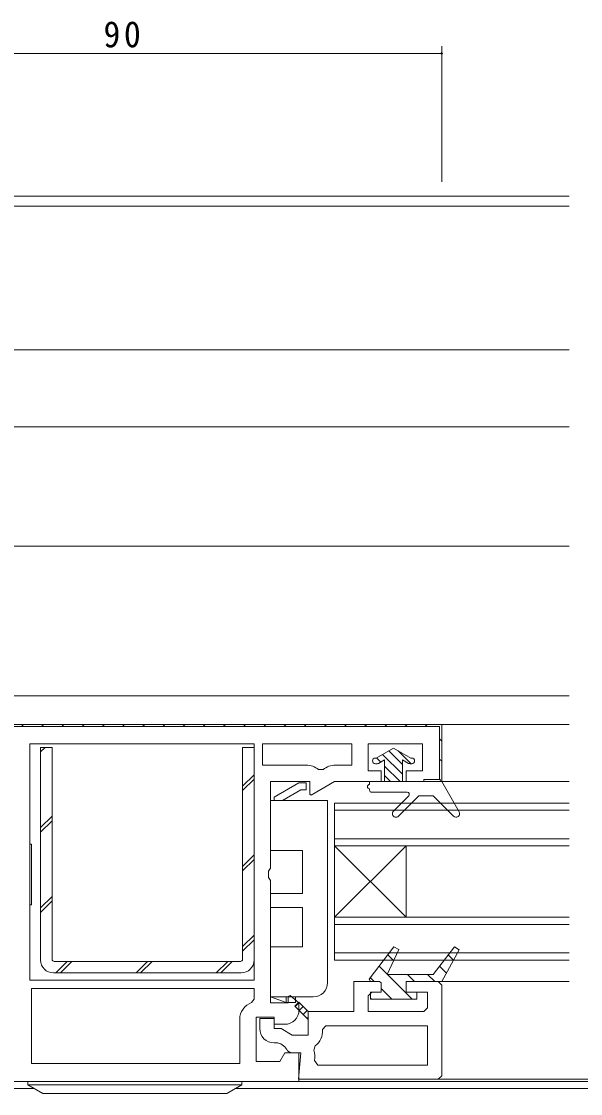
# Model space of a CAD drawing. Units: millimetres on the paper. Extents: x -420 to 373, y -297 to 267.
# Drawn here: x -81.7 to -3.4, y -193.4 to -43.2 of the extents above; entities that cross this region are included whole.
import ezdxf

# ---------------------------------------------------------------- set-up
doc = ezdxf.new("R2010")
doc.units = ezdxf.units.MM
for name, color, linetype, lineweight in [('0-3_YKK_12', 2, 'Continuous', 9), ('0-4_YKK_D', 6, 'Continuous', 9), ('0-6_YKK_13', 4, 'Continuous', 9), ('0-7_YKK_11', 7, 'Continuous', 9)]:
    doc.layers.add(name, color=color, linetype=linetype, lineweight=lineweight)
doc.styles.add('ＭＳ ゴシック', font='')
doc.styles.get('ＭＳ ゴシック').set_extended_font_data('MS Gothic')

msp = doc.modelspace()

# ---------------------------------------------------------------- linework, layer by layer
at = {"layer": '0-3_YKK_12'}
for p, q in [((-134.853, -67.697), (-5.011, -67.697)), ((-134.353, -69.097), (-5.011, -69.097)), ((-104.769, -89.197), (-5.011, -89.197)), ((-104.852, -99.997), (-5.011, -99.997)), ((-103.353, -116.697), (-5.011, -116.697)), ((-102.942, -137.697), (-5.011, -137.697)), ((-23.353, -141.695), (-5.011, -141.696)), ((-23.353, -149.695), (-5.011, -149.692)), ((-5.011, -152.695), (-37.853, -152.695)), ((-37.853, -152.695), (-37.853, -157.695)), ((-5.011, -153.695), (-37.853, -153.695)), ((-37.853, -157.695), (-37.853, -169.695)), ((-37.853, -157.695), (-5.011, -157.695)), ((-37.853, -168.695), (-27.853, -158.695)), ((-37.853, -158.695), (-27.853, -168.695)), ((-37.853, -158.695), (-5.011, -158.695)), ((-27.853, -158.695), (-27.853, -168.695)), ((-5.011, -168.695), (-37.853, -168.695)), ((-37.853, -168.695), (-37.853, -174.695)), ((-5.011, -169.695), (-37.853, -169.695)), ((-37.853, -173.695), (-5.011, -173.695)), ((-37.853, -174.695), (-5.011, -174.695)), ((-23.029, -177.695), (-5.011, -177.695)), ((67.632, -191.697), (-43.353, -191.695)), ((-23.353, -191.395), (47.647, -191.395)), ((-103.426, -192.697), (-79.98, -192.697)), ((142.26, -192.697), (-51.833, -192.697))]:
    msp.add_line(p, q, dxfattribs=at)
at = {"layer": '0-4_YKK_D'}
for p, q in [((-22.853, -47.697), (-112.853, -47.697)), ((-22.853, -65.697), (-22.853, -46.697))]:
    msp.add_line(p, q, dxfattribs=at)
for start, end in [(0, 180), (180, 0)]:
    msp.add_arc((-22.853, -47.697), 0.106, start, end, dxfattribs=at)
at = {"layer": '0-6_YKK_13'}
for p, q in [((-79.053, -144.897), (-77.453, -144.897)), ((-79.053, -174.695), (-79.053, -144.897)), ((-78.416, -144.897), (-79.053, -145.534)), ((-77.453, -144.897), (-77.453, -174.595)), ((-50.753, -174.595), (-50.753, -144.897)), ((-50.753, -144.897), (-49.153, -144.897)), ((-49.153, -144.897), (-49.153, -174.695)), ((-29.603, -144.995), (-32.028, -146.395)), ((-30.283, -145.388), (-28.353, -147.319)), ((-29.603, -144.995), (-27.178, -146.395)), ((-28.955, -145.369), (-27.129, -147.195)), ((-32.153, -146.395), (-32.028, -146.395)), ((-31.991, -146.374), (-31.406, -146.96)), ((-30.853, -146.641), (-31.72, -147.142)), ((-31.137, -145.881), (-28.353, -148.666)), ((-30.853, -146.641), (-30.853, -149.695)), ((-28.353, -146.641), (-27.485, -147.142)), ((-28.353, -146.641), (-28.353, -149.695)), ((-27.178, -146.395), (-27.053, -146.395)), ((-32.153, -147.195), (-31.92, -147.195)), ((-30.853, -147.513), (-28.67, -149.695)), ((-27.285, -147.195), (-27.053, -147.195)), ((-49.153, -148.726), (-50.753, -150.326)), ((-49.153, -149.363), (-50.753, -150.963)), ((-32.953, -149.695), (-32.953, -150.095)), ((-32.953, -149.695), (-22.853, -149.695)), ((-30.853, -148.86), (-30.017, -149.695)), ((-20.419, -153.947), (-22.853, -149.695)), ((-32.953, -150.695), (-32.953, -150.895)), ((-32.653, -151.195), (-27.691, -151.195)), ((-46.853, -152.354), (-46.853, -159.354)), ((-46.853, -152.354), (-38.853, -152.354)), ((-38.853, -177.854), (-38.853, -152.354)), ((-29.613, -153.842), (-27.479, -151.707)), ((-26.053, -151.695), (-28.906, -154.549)), ((-26.053, -151.695), (-24.053, -151.695)), ((-24.053, -151.695), (-21.207, -154.548)), ((-77.453, -154.54), (-79.053, -156.14)), ((-77.453, -155.177), (-79.053, -156.777)), ((-80.553, -158.445), (-80.352, -158.445)), ((-80.352, -166.945), (-80.352, -158.445)), ((-49.153, -159.969), (-50.753, -161.569)), ((-49.153, -160.606), (-50.753, -162.206)), ((-46.853, -159.354), (-42.353, -159.354)), ((-46.853, -159.354), (-42.353, -159.354)), ((-42.353, -159.354), (-42.353, -165.354)), ((-77.453, -165.783), (-79.053, -167.383)), ((-77.453, -166.42), (-79.053, -168.02)), ((-46.853, -165.354), (-46.853, -167.354)), ((-42.353, -165.354), (-46.853, -165.354)), ((-80.553, -166.945), (-80.352, -166.945)), ((-46.853, -167.354), (-42.353, -167.354)), ((-42.353, -167.354), (-42.353, -172.854)), ((-42.353, -167.354), (-42.353, -172.854)), ((-49.153, -171.212), (-50.753, -172.812)), ((-49.153, -171.849), (-50.753, -173.449)), ((-42.353, -172.854), (-46.853, -172.854)), ((-42.353, -172.854), (-46.853, -172.854)), ((-46.853, -172.854), (-46.853, -179.854)), ((-77.153, -174.895), (-51.053, -174.895)), ((-75.322, -174.895), (-76.922, -176.495)), ((-74.685, -174.895), (-76.285, -176.495)), ((-64.079, -174.895), (-65.679, -176.495)), ((-63.442, -174.895), (-65.042, -176.495)), ((-52.836, -174.895), (-54.436, -176.495)), ((-52.199, -174.895), (-53.799, -176.495)), ((-50.953, -176.495), (-77.253, -176.495)), ((-46.853, -179.854), (-44.653, -180.654)), ((-40.853, -179.854), (-46.853, -179.854)), ((-44.653, -179.854), (-44.653, -180.654)), ((-43.353, -180.654), (-43.353, -179.854)), ((-44.653, -180.654), (-43.353, -180.654)), ((-80.853, -191.695), (-65.853, -191.695)), ((-80.827, -192.195), (-80.853, -191.695)), ((-78.748, -193.395), (-80.827, -192.195)), ((-80.827, -192.195), (-50.879, -192.195)), ((-65.853, -191.695), (-50.853, -191.695)), ((-52.957, -193.395), (-50.879, -192.195)), ((-50.879, -192.195), (-50.853, -191.695)), ((-78.748, -193.395), (-52.957, -193.395))]:
    msp.add_line(p, q, dxfattribs=at)
for points in [[(-41.853, -149.854), (-42.853, -149.854), (-46.353, -151.874), (-46.353, -152.354)], [(-45.183, -152.354), (-42.585, -150.854), (-41.853, -150.854), (-41.853, -149.854)]]:
    msp.add_lwpolyline(points, dxfattribs=at)
for centre, radius, start, end in [((-32.153, -146.795), 0.4, 90, 270), ((-31.92, -146.795), 0.4, 270, 300), ((-27.285, -146.795), 0.4, 239.99998, 270), ((-27.053, -146.795), 0.4, 270, 90), ((-32.953, -150.395), 0.3, 90, 270), ((-32.653, -150.895), 0.3, 180, 270), ((-27.691, -151.495), 0.3, 315.00002, 90), ((-29.26, -154.195), 0.5, 134.99983, 314.99998), ((-20.853, -154.195), 0.5, 224.92854, 29.79002), ((-77.253, -174.695), 1.8, 180, 270), ((-77.153, -174.595), 0.3, 180, 270), ((-51.053, -174.595), 0.3, 270, 0), ((-50.953, -174.695), 1.8, 270, 0), ((-40.853, -177.854), 2, 270, 0)]:
    msp.add_arc(centre, radius, start, end, dxfattribs=at)
at = {"layer": '0-7_YKK_11'}
for p, q in [((-81.74, -141.695), (-81.44, -141.995)), ((-78.912, -141.695), (-78.612, -141.995)), ((-76.083, -141.695), (-75.783, -141.995)), ((-73.255, -141.695), (-72.955, -141.995)), ((-70.426, -141.695), (-70.126, -141.995)), ((-67.598, -141.695), (-67.298, -141.995)), ((-64.769, -141.695), (-64.47, -141.995)), ((-61.941, -141.695), (-61.641, -141.995)), ((-59.113, -141.695), (-58.813, -141.995)), ((-56.284, -141.695), (-55.984, -141.995)), ((-53.456, -141.695), (-53.156, -141.995)), ((-50.627, -141.695), (-50.327, -141.995)), ((-47.799, -141.695), (-47.499, -141.995)), ((-44.97, -141.695), (-44.67, -141.995)), ((-42.142, -141.695), (-41.842, -141.995)), ((-39.314, -141.695), (-39.014, -141.995)), ((-36.485, -141.695), (-36.185, -141.995)), ((-33.657, -141.695), (-33.357, -141.995)), ((-30.828, -141.695), (-30.528, -141.995)), ((-28, -141.695), (-27.7, -141.995)), ((-25.171, -141.695), (-24.871, -141.995)), ((-23.153, -143.714), (-22.853, -144.014)), ((-49.153, -177.495), (-49.153, -144.395)), ((-35.453, -144.395), (-47.953, -144.395)), ((-23.153, -146.543), (-22.853, -146.843)), ((-40.099, -148.013), (-39.473, -148.013)), ((-23.2, -149.324), (-22.987, -149.536)), ((-30.408, -173.953), (-29.591, -174.771)), ((-21.927, -173.949), (-21.183, -174.693)), ((-31.631, -175.559), (-26.995, -180.195)), ((-23.168, -175.537), (-22.194, -176.511)), ((-32.854, -177.165), (-32.323, -177.695)), ((-27.666, -176.695), (-26.666, -177.695)), ((-24.838, -176.695), (-23.838, -177.695)), ((-49.153, -178.695), (-80.353, -178.695)), ((-31.353, -178.666), (-29.823, -180.195)), ((-27.653, -177.695), (-23.353, -177.695)), ((-23.353, -177.695), (-22.853, -178.195)), ((-32.824, -180.023), (-32.68, -180.167)), ((-31.553, -179.195), (-32.653, -179.195)), ((-43.397, -181.183), (-42.831, -180.617)), ((-42.836, -181.744), (-42.27, -181.178)), ((-42.274, -182.305), (-41.709, -181.739)), ((-41.713, -182.866), (-41.553, -182.706)), ((-41.553, -183.027), (-41.553, -181.895)), ((-40.78, -187.315), (-40.603, -186.732))]:
    msp.add_line(p, q, dxfattribs=at)
for points in [[(-22.853, -141.695), (-112.853, -141.695), (-112.853, -151.195)], [(-42.853, -181.695), (-42.853, -180.695), (-44.108, -179.674), (-44.353, -179.79), (-44.353, -180.695), (-46.853, -180.695), (-46.853, -163.561), (-47.103, -163.128), (-47.103, -162.262), (-46.853, -161.829), (-46.853, -149.695), (-41.353, -149.695), (-41.353, -151.454), (-41.126, -151.585), (-37.853, -149.695), (-31.353, -149.695), (-31.353, -148.195), (-33.153, -148.195), (-33.153, -144.395), (-25.553, -144.395), (-25.553, -148.195), (-27.853, -148.195), (-27.853, -149.695), (-22.853, -149.695), (-22.853, -141.695), (-112.853, -141.695)], [(-112.853, -141.695), (-112.853, -151.195), (-110.353, -151.195), (-110.353, -150.895), (-112.553, -150.895), (-112.553, -141.995), (-23.153, -141.995), (-23.153, -149.395), (-25.353, -149.395), (-25.353, -149.695), (-22.853, -149.695), (-22.853, -141.695)], [(-35.453, -144.395), (-47.953, -144.395), (-47.953, -147.395), (-41.853, -147.395)], [(-37.719, -147.395), (-35.453, -147.395), (-35.453, -144.395)], [(-49.153, -178.695), (-80.353, -178.695), (-80.353, -189.195), (-51.153, -189.195), (-51.153, -183.003)], [(-49.486, -180.646), (-49.153, -180.175), (-49.153, -178.695)], [(-48.353, -184.295), (-48.353, -182.895), (-46.353, -182.895), (-46.353, -184.295), (-45.353, -184.295), (-43.794, -185.195), (-41.553, -185.195), (-41.553, -183.027), (-43.436, -181.144), (-42.87, -180.578), (-41.553, -181.895), (-35.153, -181.895), (-35.153, -177.695), (-31.553, -177.695)], [(-22.853, -178.195), (-22.853, -190.895), (-23.353, -191.395)], [(-32.653, -179.195), (-33.153, -179.695), (-33.153, -181.895), (-25.353, -181.895), (-24.853, -181.395)], [(-24.853, -181.395), (-24.853, -179.195), (-27.653, -179.195)], [(-82.853, -191.695), (-42.853, -191.695), (-42.853, -187.695), (-44.853, -187.695), (-45.546, -188.895), (-48.853, -188.895), (-48.853, -182.695), (-46.353, -182.695), (-46.353, -183.695), (-44.853, -183.695)], [(-39.565, -184.445), (-39.068, -183.895), (-24.853, -183.895), (-24.853, -189.395)], [(-45.83, -186.3), (-45.875, -186.295), (-46.353, -186.295)], [(-23.353, -191.395), (-42.898, -191.395), (-42.575, -187.695), (-44.008, -187.695), (-44.461, -187.406)], [(-24.853, -189.395), (-40.203, -189.395), (-40.689, -188.779)]]:
    msp.add_lwpolyline(points, dxfattribs=at)
for points in [[(-49.153, -177.495), (-49.153, -144.395), (-80.553, -144.395), (-80.553, -177.495)], [(-31.553, -177.695), (-32.835, -177.695), (-33.007, -177.365), (-29.56, -172.839), (-28.875, -173.233), (-30.487, -176.695), (-24.072, -176.695), (-21.049, -172.825), (-20.388, -173.263), (-22.853, -177.695), (-27.853, -177.695), (-27.853, -179.195), (-26.353, -179.195), (-26.353, -180.195), (-32.853, -180.195), (-32.853, -179.195), (-31.353, -179.195), (-31.353, -177.895)]]:
    msp.add_lwpolyline(points, close=True, dxfattribs=at)
for centre, radius, start, end in [((-41.853, -150.195), 2.8, 51.2179, 89.99998), ((-37.719, -150.195), 2.8, 89.99998, 128.78207), ((-48.653, -183.003), 2.5, 109.47121, 179.99997), ((-44.853, -181.695), 2, 270, 359.99998), ((-46.353, -184.295), 2, 180, 270), ((-42.053, -184.695), 2.5, 305.45685, 5.73918), ((-46.274, -188.25), 2, 24.96335, 77.17526), ((-43.12, -188.195), 2.5, 346.50659, 20.61671)]:
    msp.add_arc(centre, radius, start, end, dxfattribs=at)

# ---------------------------------------------------------------- texts
at = {"layer": '0-4_YKK_D', "color": 3, "insert": (-70.253, -46.897), "char_height": 3.666, "attachment_point": 7, "style": 'ＭＳ ゴシック'}
msp.add_mtext('\\T1.21;\\W0.95;90', dxfattribs=at)

doc.saveas('drawing.dxf')
